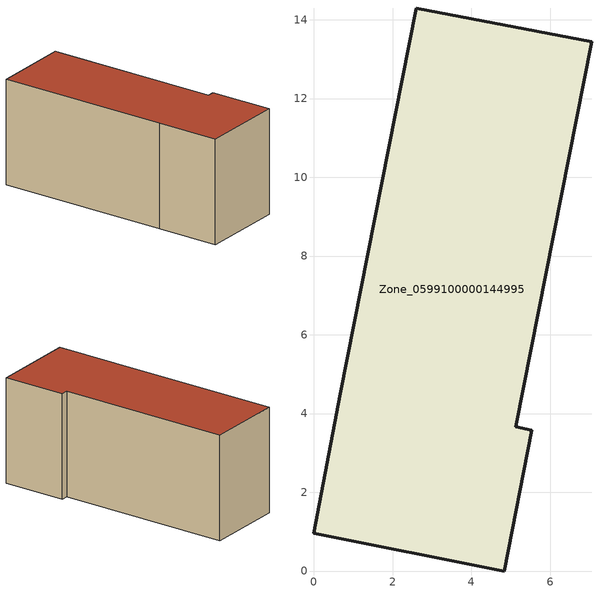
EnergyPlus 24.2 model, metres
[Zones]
Zone_0599100000144995
 floor ground (C_G): 0.67,4.5 2.6,14.3 7.05,13.44 5.12,3.66 5.53,3.57 4.83,0 0,0.95 z0
 wall outside (C_F): 4.83,0 5.53,3.57 5.12,3.66 7.05,13.44 2.6,14.3 0.67,4.5 0,0.95 4.83,0 z0:6.12
 roof outside (C_R): 5.12,3.66 7.05,13.44 2.6,14.3 0.67,4.5 0,0.95 4.83,0 5.53,3.57 z6.12
[BUILDING]
Pand.0599100000144995: North Axis=0; Terrain=City; Loads Convergence Tolerance Value=0.04; Temperature Convergence Tolerance Value=0.4; Solar Distribution=FullExterior; Maximum Number of Warmup Days=25; Minimum Number of Warmup Days=1
[Site:Location]
Rotterdam.The.Hague.AP_ZH_NLD Design_Conditions: Latitude=51.96; Longitude=4.45; Time Zone=1; Elevation=-4.5
[SITE:GROUNDTEMPERATURE:BUILDINGSURFACE]
18, 18, 18, 18, 18, 18, 18, 18, 18, 18, 18, 18
[MATERIAL] Thermal Absorptance=0.9; Solar Absorptance=0.7; Visible Absorptance=0.7
Name | Roughness | Thickness | Conductivity | Density | Specific Heat
G.TC.1946-1964 | MediumSmooth | 0.15 | 1 | 540 | 1210
F.TC.1946-1964 | Rough | 0.3 | 0.857143 | 1920 | 840
R.TC.1946-1964 | MediumRough | 0.2 | 0.235294 | 1500 | 1000
[CONSTRUCTION]
C_G: G.TC.1946-1964
C_F: F.TC.1946-1964
C_R: R.TC.1946-1964
[ZONE]
Zone_0599100000144995: Type=1; Multiplier=1; Ceiling Height=Autocalculate; Volume=Autocalculate; Floor Area=autocalculate; Part of Total Floor Area=Yes
[ZONEINFILTRATION:DESIGNFLOWRATE]
Infil_Zone_0599100000144995: Zone or ZoneList or Space or SpaceList=Zone_0599100000144995; Schedule=AlwaysOn; Design Flow Rate Calculation Method=Flow/Area; Flow Rate per Floor Area=0.003; Constant Term Coefficient=1; Temperature Term Coefficient=0; Velocity Term Coefficient=0; Velocity Squared Term Coefficient=0
[HVACTEMPLATE:ZONE:IDEALLOADSAIRSYSTEM]
Zone_0599100000144995: Maximum Heating Supply Air Temperature=50; Minimum Cooling Supply Air Temperature=13; Maximum Heating Supply Air Humidity Ratio=0.0156; Minimum Cooling Supply Air Humidity Ratio=0.0077; Heating Limit=NoLimit; Cooling Limit=NoLimit; Dehumidification Control Type=ConstantSensibleHeatRatio; Cooling Sensible Heat Ratio=0.7; Dehumidification Setpoint=60; Humidification Control Type=None; Humidification Setpoint=30; Outdoor Air Method=None; Outdoor Air Flow Rate per Person=0.00944; Outdoor Air Flow Rate per Zone Floor Area=0; Outdoor Air Flow Rate per Zone=0; Demand Controlled Ventilation Type=None; Outdoor Air Economizer Type=NoEconomizer; Heat Recovery Type=None; Sensible Heat Recovery Effectiveness=0.7; Latent Heat Recovery Effectiveness=0.65
[ZONECONTROL:THERMOSTAT]
ThermostatControl_Zone_0599100000144995: Zone or ZoneList=Zone_0599100000144995; Control Type Schedule=DualSetpointControlType; Control 1=Thermostat_Zone_0599100000144995; Temperature Difference Between Cutout And Setpoint=0
[THERMOSTATSETPOINT:DUALSETPOINT]
Thermostat_Zone_0599100000144995: Heating Setpoint Temperature Schedule=HeatingSetpoint_Zone_0599100000144995; Cooling Setpoint Temperature Schedule=CoolingSetpoint_Zone_0599100000144995
[SCHEDULE:COMPACT]
HeatingSetpoint_Zone_0599100000144995: Through: 12/31, For: AllDays, Until: 24:00, 21
CoolingSetpoint_Zone_0599100000144995: Through: 12/31, For: AllDays, Until: 24:00, 24
DualSetpointControlType: Through: 12/31, For: AllDays, Until: 24:00, 4
AlwaysOn: Through: 12/31, For: AllDays, Until: 24:00, 1
